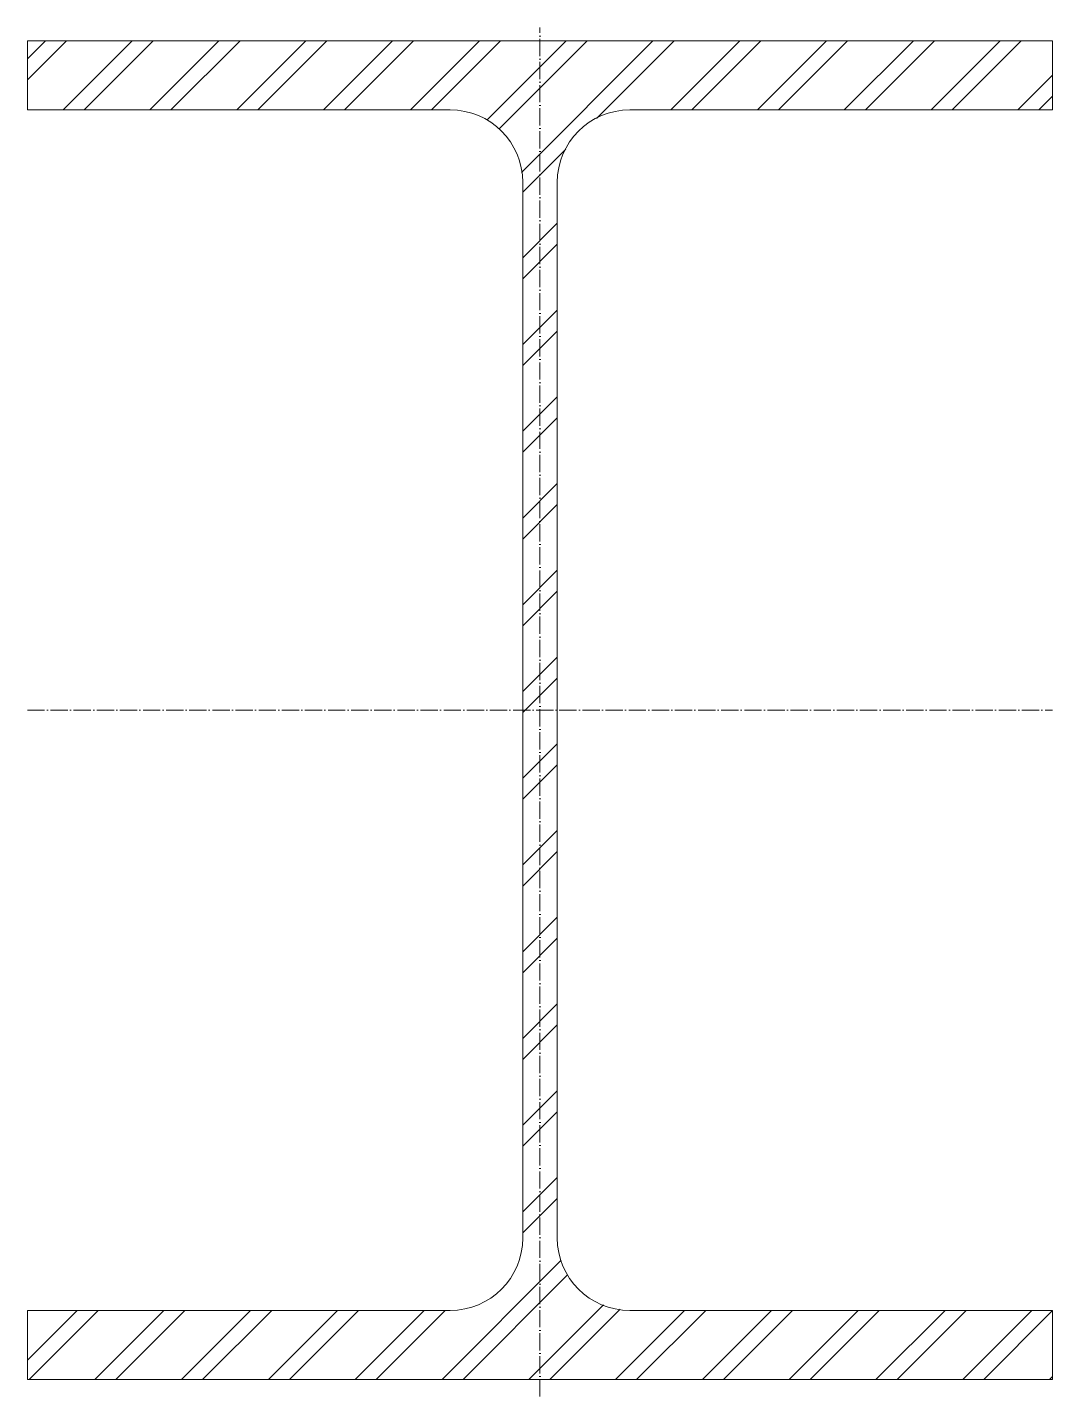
# Model space of a CAD drawing. Header units: metres. Extents: x -149 to 149, y -199 to 198.
import ezdxf

# ---------------------------------------------------------------- set-up
doc = ezdxf.new("R2010")
doc.units = ezdxf.units.M
doc.linetypes.add('MV_hartlijn_staal', pattern=[6.6, 5, -0.8, 0, -0.8])
doc.layers.add('A-DETL-GENF', color=92, linetype='Continuous', lineweight=18)

# ---------------------------------------------------------------- blocks, each defined once
blk = doc.blocks.new('28 Staalprofielen DIN_DIE_DILl 2d - DIE40-4447742-00_0 Basismaterialen')
at = {"layer": 'A-DETL-GENF', "lineweight": 13}
h = blk.add_hatch(dxfattribs=at)
h.set_pattern_fill('FP_522', color=256, style=0, pattern_type=2)
h.set_pattern_definition([(225, (1236.731, 4082.392), (12.57236, -12.57236), []), (225, (1236.731, 4063.342), (12.57236, -12.57236), [])])
h.paths.add_polyline_path([(148.5, 194), (-148.5, 194), (-148.5, 174), (-26, 174), (-20.56, 173.28), (-15.5, 171.19), (-11.15, 167.85), (-7.81, 163.5), (-5.72, 158.44), (-5, 153), (-5, -153), (-5.72, -158.44), (-7.81, -163.5), (-11.15, -167.85), (-15.5, -171.19), (-20.56, -173.28), (-26, -174), (-148.5, -174), (-148.5, -194), (148.5, -194), (148.5, -174), (26, -174), (20.56, -173.28), (15.5, -171.19), (11.15, -167.85), (7.81, -163.5), (5.72, -158.44), (5, -153), (5, 153), (5.72, 158.44), (7.81, 163.5), (11.15, 167.85), (15.5, 171.19), (20.56, 173.28), (26, 174), (148.5, 174)])
at = {"layer": 'A-DETL-GENF', "linetype": 'MV_hartlijn_staal', "lineweight": 13}
for p, q in [((0, -199), (0, 197.92)), ((-148.5, 0), (148.5, 0))]:
    blk.add_line(p, q, dxfattribs=at)
at = {"layer": 'A-DETL-GENF'}
for p, q in [((148.5, 194), (-148.5, 194)), ((-148.5, 194), (-148.5, 174)), ((148.5, 194), (-148.5, 194)), ((-148.5, 194), (-148.5, 174)), ((148.5, 174), (148.5, 194)), ((148.5, 194), (148.5, 174)), ((-148.5, 174), (-26, 174)), ((-148.5, 174), (-26, 174)), ((26, 174), (148.5, 174)), ((148.5, 174), (26, 174)), ((-5, 153), (-5, -153)), ((-5, -153), (-5, 153)), ((5, -153), (5, 153)), ((5, -153), (5, 153)), ((-26, -174), (-148.5, -174)), ((-148.5, -174), (-148.5, -194)), ((-148.5, -194), (-148.5, -174)), ((-148.5, -174), (-26, -174)), ((148.5, -174), (26, -174)), ((148.5, -174), (26, -174)), ((148.5, -194), (148.5, -174)), ((148.5, -194), (148.5, -174)), ((-148.5, -194), (148.5, -194)), ((148.5, -194), (-148.5, -194))]:
    blk.add_line(p, q, dxfattribs=at)
for centre, start, end in [((-26, 153), 360, 90), ((-26, 153), 360, 90), ((26, 153), 90, 180), ((26, 153), 90, 180), ((-26, -153), 270, 360), ((-26, -153), 270, 0), ((26, -153), 180, 270), ((26, -153), 180, 270)]:
    blk.add_arc(centre, 21, start, end, dxfattribs=at)

msp = doc.modelspace()

# ---------------------------------------------------------------- block references
msp.add_blockref('28 Staalprofielen DIN_DIE_DILl 2d - DIE40-4447742-00_0 Basismaterialen', (0, 0))

doc.saveas('drawing.dxf')
